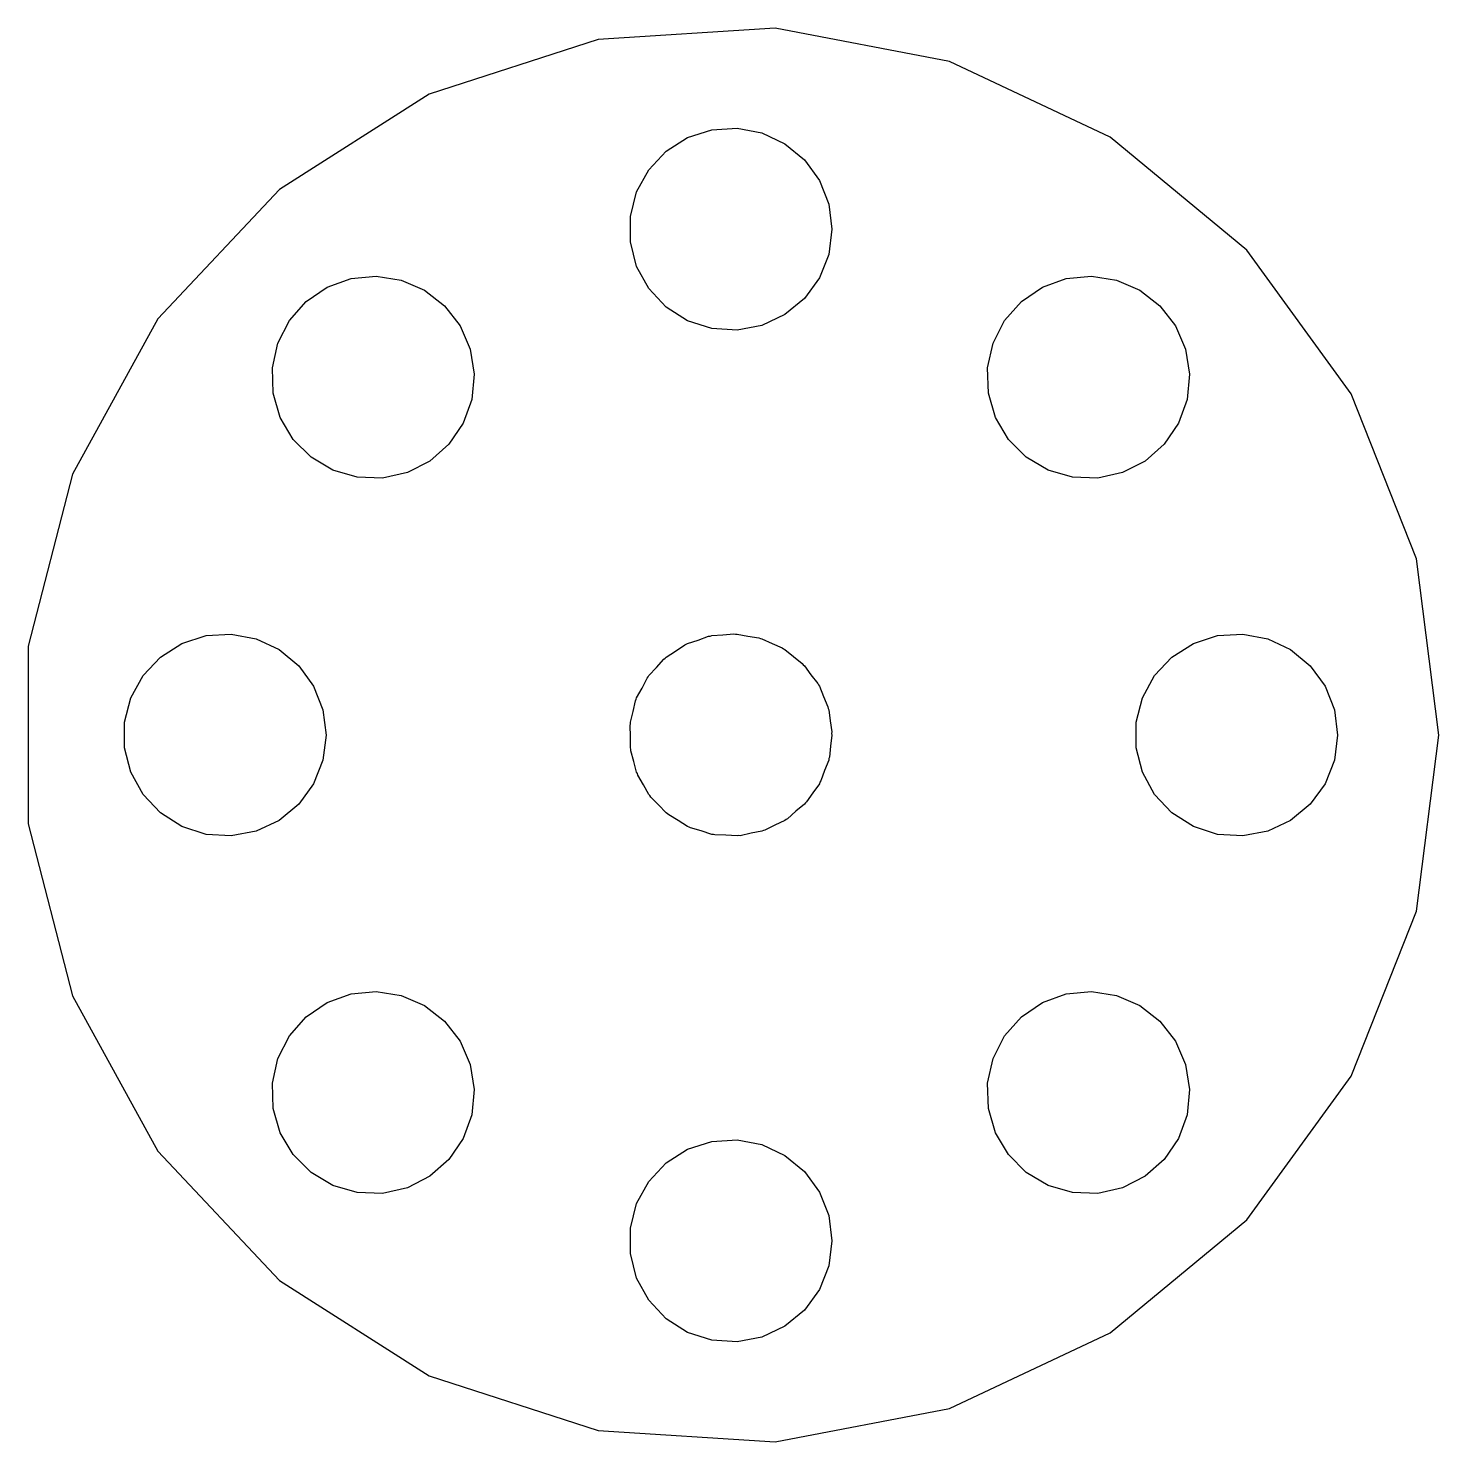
# Model space of a CAD drawing. Header units: metres. Extents: x -20.8 to 21, y -21 to 21.
import ezdxf

# ---------------------------------------------------------------- set-up
doc = ezdxf.new("R2010")
doc.units = ezdxf.units.M

msp = doc.modelspace()

# ---------------------------------------------------------------- linework, layer by layer
for p, q in [((1.31859, 20.9586), (-3.935, 20.628)), ((6.48935, 19.9722), (1.31859, 20.9586)), ((-3.935, 20.628), (-8.94136, 19.0014)), ((11.2523, 17.7309), (6.48935, 19.9722)), ((-8.94136, 19.0014), (-13.3859, 16.1808)), ((-1.91226, 17.3115), (-1.27733, 17.7145)), ((-1.27733, 17.7145), (-0.562134, 17.9469)), ((-0.562134, 17.9469), (0.18837, 17.9941)), ((0.18837, 17.9941), (0.927048, 17.8532)), ((0.927048, 17.8532), (1.60747, 17.533)), ((15.3083, 14.3755), (11.2523, 17.7309)), ((-2.42705, 16.7634), (-1.91226, 17.3115)), ((1.60747, 17.533), (2.1869, 17.0536)), ((2.1869, 17.0536), (2.62891, 16.4453)), ((-2.78932, 16.1044), (-2.42705, 16.7634)), ((2.62891, 16.4453), (2.90575, 15.7461)), ((-13.3859, 16.1808), (-16.9893, 12.3435)), ((-2.97633, 15.376), (-2.78932, 16.1044)), ((2.90575, 15.7461), (3, 15)), ((-2.97633, 14.624), (-2.97633, 15.376)), ((3, 15), (2.90575, 14.2539)), ((-2.78932, 13.8956), (-2.97633, 14.624)), ((2.90575, 14.2539), (2.62891, 13.5547)), ((18.4024, 10.1168), (15.3083, 14.3755)), ((-2.42705, 13.2366), (-2.78932, 13.8956)), ((-11.9686, 13.2796), (-11.261, 13.5343)), ((-11.261, 13.5343), (-10.5124, 13.6051)), ((-10.5124, 13.6051), (-9.76962, 13.4875)), ((-9.76962, 13.4875), (-9.07947, 13.1888)), ((2.62891, 13.5547), (2.1869, 12.9464)), ((9.24463, 13.2796), (9.95216, 13.5343)), ((9.95216, 13.5343), (10.7008, 13.6051)), ((10.7008, 13.6051), (11.4436, 13.4875)), ((11.4436, 13.4875), (12.1337, 13.1888)), ((-12.5905, 12.8569), (-11.9686, 13.2796)), ((-9.07947, 13.1888), (-8.48528, 12.7279)), ((-1.91226, 12.6884), (-2.42705, 13.2366)), ((8.62267, 12.8569), (9.24463, 13.2796)), ((12.1337, 13.1888), (12.7279, 12.7279)), ((-13.0878, 12.2928), (-12.5905, 12.8569)), ((-8.48528, 12.7279), (-8.02437, 12.1337)), ((-1.27733, 12.2855), (-1.91226, 12.6884)), ((2.1869, 12.9464), (1.60747, 12.467)), ((8.12535, 12.2928), (8.62267, 12.8569)), ((12.7279, 12.7279), (13.1888, 12.1337)), ((-16.9893, 12.3435), (-19.5253, 7.73061)), ((-13.4292, 11.6228), (-13.0878, 12.2928)), ((-0.562134, 12.0531), (-1.27733, 12.2855)), ((1.60747, 12.467), (0.927048, 12.1468)), ((7.78395, 11.6228), (8.12535, 12.2928)), ((-8.02437, 12.1337), (-7.72571, 11.4436)), ((0.18837, 12.0059), (-0.562134, 12.0531)), ((0.927048, 12.1468), (0.18837, 12.0059)), ((13.1888, 12.1337), (13.4875, 11.4436)), ((-13.5933, 10.8889), (-13.4292, 11.6228)), ((-7.72571, 11.4436), (-7.60808, 10.7008)), ((7.6199, 10.8889), (7.78395, 11.6228)), ((13.4875, 11.4436), (13.6051, 10.7008)), ((-13.5697, 10.1373), (-13.5933, 10.8889)), ((-7.60808, 10.7008), (-7.67885, 9.95216)), ((7.64352, 10.1373), (7.6199, 10.8889)), ((13.6051, 10.7008), (13.5343, 9.95216)), ((-13.3599, 9.41515), (-13.5697, 10.1373)), ((7.85333, 9.41515), (7.64352, 10.1373)), ((20.3402, 5.22247), (18.4024, 10.1168)), ((-7.67885, 9.95216), (-7.93358, 9.24463)), ((13.5343, 9.95216), (13.2796, 9.24463)), ((-12.9771, 8.76787), (-13.3599, 9.41515)), ((-7.93358, 9.24463), (-8.35626, 8.62267)), ((8.23613, 8.76787), (7.85333, 9.41515)), ((13.2796, 9.24463), (12.8569, 8.62267)), ((-12.4453, 8.23613), (-12.9771, 8.76787)), ((-8.35626, 8.62267), (-8.92035, 8.12535)), ((8.76787, 8.23613), (8.23613, 8.76787)), ((12.8569, 8.62267), (12.2928, 8.12535)), ((-11.798, 7.85333), (-12.4453, 8.23613)), ((-8.92035, 8.12535), (-9.59038, 7.78395)), ((9.41515, 7.85333), (8.76787, 8.23613)), ((12.2928, 8.12535), (11.6228, 7.78395)), ((-19.5253, 7.73061), (-20.8344, 2.63199)), ((-11.0759, 7.64352), (-11.798, 7.85333)), ((-10.3243, 7.6199), (-11.0759, 7.64352)), ((-9.59038, 7.78395), (-10.3243, 7.6199)), ((10.1373, 7.64352), (9.41515, 7.85333)), ((10.8889, 7.6199), (10.1373, 7.64352)), ((11.6228, 7.78395), (10.8889, 7.6199)), ((21, 0), (20.3402, 5.22247)), ((-16.2773, 2.71448), (-15.5621, 2.94685)), ((-15.5621, 2.94685), (-14.8116, 2.99408)), ((-14.8116, 2.99408), (-14.0729, 2.85316)), ((-0.607224, 2.93221), (-0.562134, 2.94685)), ((-0.562134, 2.94685), (-0.233536, 2.96753)), ((-0.233536, 2.96753), (0.094223, 2.9985)), ((0.094223, 2.9985), (0.141052, 2.99109)), ((0.141052, 2.99109), (0.18837, 2.99408)), ((0.18837, 2.99408), (0.51178, 2.93237)), ((13.7227, 2.71448), (14.4379, 2.94685)), ((14.4379, 2.94685), (15.1884, 2.99408)), ((15.1884, 2.99408), (15.927, 2.85316)), ((-20.8344, 2.63199), (-20.8344, -2.63199)), ((-16.9123, 2.31154), (-16.2773, 2.71448)), ((-14.0729, 2.85316), (-13.3925, 2.53297)), ((-13.3925, 2.53297), (-12.8131, 2.05363)), ((-1.63428, 2.48795), (-1.36197, 2.673)), ((-1.36197, 2.673), (-1.31735, 2.68907)), ((-1.31735, 2.68907), (-1.27733, 2.71448)), ((-1.27733, 2.71448), (-0.964203, 2.81621)), ((-0.964203, 2.81621), (-0.654419, 2.92773)), ((-0.654419, 2.92773), (-0.607224, 2.93221)), ((0.51178, 2.93237), (0.83696, 2.88087)), ((0.83696, 2.88087), (0.880478, 2.86205)), ((0.880478, 2.86205), (0.927048, 2.85316)), ((0.927048, 2.85316), (1.22495, 2.71298)), ((1.22495, 2.71298), (1.52711, 2.58221)), ((1.52711, 2.58221), (1.56458, 2.55316)), ((1.56458, 2.55316), (1.60747, 2.53297)), ((1.60747, 2.53297), (1.86115, 2.32312)), ((13.0877, 2.31154), (13.7227, 2.71448)), ((15.927, 2.85316), (16.6075, 2.53297)), ((16.6075, 2.53297), (17.1869, 2.05363)), ((-17.427, 1.76335), (-16.9123, 2.31154)), ((-2.20166, 2.00336), (-1.98393, 2.25032)), ((-1.98393, 2.25032), (-1.94472, 2.27698)), ((-1.94472, 2.27698), (-1.91226, 2.31154)), ((-1.91226, 2.31154), (-1.63428, 2.48795)), ((1.86115, 2.32312), (2.12131, 2.12131)), ((2.12131, 2.12131), (2.15038, 2.08385)), ((12.5729, 1.76335), (13.0877, 2.31154)), ((-17.7893, 1.10437), (-17.427, 1.76335)), ((-12.8131, 2.05363), (-12.3711, 1.44525)), ((-2.63071, 1.39288), (-2.48123, 1.68625)), ((-2.48123, 1.68625), (-2.44987, 1.7218)), ((-2.44987, 1.7218), (-2.42705, 1.76335)), ((-2.42705, 1.76335), (-2.20166, 2.00336)), ((2.15038, 2.08385), (2.1869, 2.05363)), ((2.1869, 2.05363), (2.38042, 1.78728)), ((2.38042, 1.78728), (2.58221, 1.52711)), ((12.2107, 1.10437), (12.5729, 1.76335)), ((17.1869, 2.05363), (17.6289, 1.44525)), ((-12.3711, 1.44525), (-12.0942, 0.746063)), ((-2.78932, 1.10437), (-2.63071, 1.39288)), ((2.58221, 1.52711), (2.60104, 1.48361)), ((2.60104, 1.48361), (2.62891, 1.44525)), ((2.62891, 1.44525), (2.75012, 1.13913)), ((17.6289, 1.44525), (17.9057, 0.746063)), ((-17.9763, 0.375992), (-17.7893, 1.10437)), ((-2.89445, 0.694885), (-2.82263, 1.0162)), ((-2.82263, 1.0162), (-2.80112, 1.05844)), ((-2.80112, 1.05844), (-2.78932, 1.10437)), ((2.75012, 1.13913), (2.88087, 0.83696)), ((12.0237, 0.375992), (12.2107, 1.10437)), ((-12.0942, 0.746063), (-12, 0)), ((-2.97633, 0.375992), (-2.89445, 0.694885)), ((2.88087, 0.83696), (2.88829, 0.790146)), ((2.88829, 0.790146), (2.90575, 0.746063)), ((2.90575, 0.746063), (2.94701, 0.419403)), ((2.94701, 0.419403), (2.9985, 0.094223)), ((17.9057, 0.746063), (18, 0)), ((-17.9763, -0.375992), (-17.9763, 0.375992)), ((-12, 0), (-12.0942, -0.746063)), ((-2.98668, 0.282318), (-2.97633, 0.328583)), ((-2.97633, -0.046768), (-2.98668, 0.282318)), ((-2.97633, 0.328583), (-2.97633, 0.375992)), ((3, 0), (2.95872, -0.32666)), ((2.9985, 0.094223), (2.99405, 0.047028)), ((2.99405, 0.047028), (3, 0)), ((12.0237, -0.375992), (12.0237, 0.375992)), ((18, 0), (17.9057, -0.746063)), ((20.3402, -5.22247), (21, 0)), ((-17.7893, -1.10437), (-17.9763, -0.375992)), ((-2.97633, -0.375992), (-2.97633, -0.046768)), ((-2.96454, -0.421906), (-2.97633, -0.375992)), ((2.95872, -0.32666), (2.92773, -0.654419)), ((12.2107, -1.10437), (12.0237, -0.375992)), ((-12.0942, -0.746063), (-12.3711, -1.44525)), ((-2.96306, -0.469299), (-2.96454, -0.421906)), ((-2.8712, -0.785477), (-2.96306, -0.469299)), ((-2.78932, -1.10437), (-2.8712, -0.785477)), ((2.90575, -0.746063), (2.78453, -1.05219)), ((2.91168, -0.69902), (2.90575, -0.746063)), ((2.92773, -0.654419), (2.91168, -0.69902)), ((17.9057, -0.746063), (17.6289, -1.44525)), ((-17.427, -1.76335), (-17.7893, -1.10437)), ((-2.76648, -1.1459), (-2.78932, -1.10437)), ((-2.75325, -1.19144), (-2.76648, -1.1459)), ((-2.58566, -1.47482), (-2.75325, -1.19144)), ((2.78453, -1.05219), (2.673, -1.36197)), ((12.5729, -1.76335), (12.2107, -1.10437)), ((-12.3711, -1.44525), (-12.8131, -2.05363)), ((-2.42705, -1.76335), (-2.58566, -1.47482)), ((2.62891, -1.44525), (2.43539, -1.71162)), ((2.64636, -1.40117), (2.62891, -1.44525)), ((2.673, -1.36197), (2.64636, -1.40117)), ((17.6289, -1.44525), (17.1869, -2.05363)), ((-16.9123, -2.31154), (-17.427, -1.76335)), ((-12.8131, -2.05363), (-13.3925, -2.53297)), ((-2.39459, -1.79791), (-2.42705, -1.76335)), ((-2.37045, -1.83871), (-2.39459, -1.79791)), ((-2.13765, -2.07152), (-2.37045, -1.83871)), ((-1.91226, -2.31154), (-2.13765, -2.07152)), ((2.1869, -2.05363), (1.93321, -2.26349)), ((2.21477, -2.01527), (2.1869, -2.05363)), ((2.25032, -1.98393), (2.21477, -2.01527)), ((2.43539, -1.71162), (2.25032, -1.98393)), ((13.0877, -2.31154), (12.5729, -1.76335)), ((17.1869, -2.05363), (16.6075, -2.53297)), ((-16.2773, -2.71448), (-16.9123, -2.31154)), ((-1.87224, -2.33693), (-1.91226, -2.31154)), ((-1.83871, -2.37045), (-1.87224, -2.33693)), ((-1.55533, -2.53806), (-1.83871, -2.37045)), ((1.644, -2.50276), (1.60747, -2.53297)), ((1.68625, -2.48123), (1.644, -2.50276)), ((1.93321, -2.26349), (1.68625, -2.48123)), ((13.7227, -2.71448), (13.0877, -2.31154)), ((-20.8344, -2.63199), (-19.5253, -7.73061)), ((-15.5621, -2.94685), (-16.2773, -2.71448)), ((-14.0729, -2.85316), (-14.8116, -2.99408)), ((-13.3925, -2.53297), (-14.0729, -2.85316)), ((-1.27733, -2.71448), (-1.55533, -2.53806)), ((-1.23224, -2.72913), (-1.27733, -2.71448)), ((-1.19144, -2.75325), (-1.23224, -2.72913)), ((-0.875275, -2.84511), (-1.19144, -2.75325)), ((-0.562134, -2.94685), (-0.875275, -2.84511)), ((0.603622, -2.91486), (0.282318, -2.98668)), ((0.927048, -2.85316), (0.603622, -2.91486)), ((0.96994, -2.83298), (0.927048, -2.85316)), ((1.0162, -2.82263), (0.96994, -2.83298)), ((1.30956, -2.67316), (1.0162, -2.82263)), ((1.60747, -2.53297), (1.30956, -2.67316)), ((14.4379, -2.94685), (13.7227, -2.71448)), ((15.927, -2.85316), (15.1884, -2.99408)), ((16.6075, -2.53297), (15.927, -2.85316)), ((-14.8116, -2.99408), (-15.5621, -2.94685)), ((-0.514816, -2.94983), (-0.562134, -2.94685)), ((-0.469299, -2.96306), (-0.514816, -2.94983)), ((-0.140213, -2.9734), (-0.469299, -2.96306)), ((0.18837, -2.99408), (-0.140213, -2.9734)), ((0.234924, -2.98518), (0.18837, -2.99408)), ((0.282318, -2.98668), (0.234924, -2.98518)), ((15.1884, -2.99408), (14.4379, -2.94685)), ((18.4024, -10.1168), (20.3402, -5.22247)), ((-19.5253, -7.73061), (-16.9893, -12.3435)), ((-12.5905, -8.35626), (-11.9686, -7.93358)), ((-11.9686, -7.93358), (-11.261, -7.67885)), ((-11.261, -7.67885), (-10.5124, -7.60808)), ((-10.5124, -7.60808), (-9.76962, -7.72571)), ((-9.76962, -7.72571), (-9.07947, -8.02437)), ((8.62267, -8.35626), (9.24463, -7.93358)), ((9.24463, -7.93358), (9.95216, -7.67885)), ((9.95216, -7.67885), (10.7008, -7.60808)), ((10.7008, -7.60808), (11.4436, -7.72571)), ((11.4436, -7.72571), (12.1337, -8.02437)), ((-13.0878, -8.92035), (-12.5905, -8.35626)), ((-9.07947, -8.02437), (-8.48528, -8.48528)), ((8.12535, -8.92035), (8.62267, -8.35626)), ((12.1337, -8.02437), (12.7279, -8.48528)), ((-8.48528, -8.48528), (-8.02437, -9.07947)), ((12.7279, -8.48528), (13.1888, -9.07947)), ((-13.4292, -9.59038), (-13.0878, -8.92035)), ((-8.02437, -9.07947), (-7.72571, -9.76962)), ((7.78395, -9.59038), (8.12535, -8.92035)), ((13.1888, -9.07947), (13.4875, -9.76962)), ((-13.5933, -10.3243), (-13.4292, -9.59038)), ((7.6199, -10.3243), (7.78395, -9.59038)), ((-7.72571, -9.76962), (-7.60808, -10.5124)), ((13.4875, -9.76962), (13.6051, -10.5124)), ((-13.5697, -11.0759), (-13.5933, -10.3243)), ((7.64352, -11.0759), (7.6199, -10.3243)), ((15.3083, -14.3755), (18.4024, -10.1168)), ((-7.60808, -10.5124), (-7.67885, -11.261)), ((13.6051, -10.5124), (13.5343, -11.261)), ((-13.3599, -11.798), (-13.5697, -11.0759)), ((-7.67885, -11.261), (-7.93358, -11.9686)), ((7.85333, -11.798), (7.64352, -11.0759)), ((13.5343, -11.261), (13.2796, -11.9686)), ((-12.9771, -12.4453), (-13.3599, -11.798)), ((-7.93358, -11.9686), (-8.35626, -12.5905)), ((-1.27733, -12.2855), (-0.562134, -12.0531)), ((-0.562134, -12.0531), (0.18837, -12.0059)), ((0.18837, -12.0059), (0.927048, -12.1468)), ((0.927048, -12.1468), (1.60747, -12.467)), ((8.23613, -12.4453), (7.85333, -11.798)), ((13.2796, -11.9686), (12.8569, -12.5905)), ((-16.9893, -12.3435), (-13.3859, -16.1808)), ((-12.4453, -12.9771), (-12.9771, -12.4453)), ((-1.91226, -12.6884), (-1.27733, -12.2855)), ((1.60747, -12.467), (2.1869, -12.9464)), ((8.76787, -12.9771), (8.23613, -12.4453)), ((-11.798, -13.3599), (-12.4453, -12.9771)), ((-8.35626, -12.5905), (-8.92035, -13.0878)), ((-2.42705, -13.2366), (-1.91226, -12.6884)), ((2.1869, -12.9464), (2.62891, -13.5547)), ((9.41515, -13.3599), (8.76787, -12.9771)), ((12.8569, -12.5905), (12.2928, -13.0878)), ((-11.0759, -13.5697), (-11.798, -13.3599)), ((-8.92035, -13.0878), (-9.59038, -13.4292)), ((-2.78932, -13.8956), (-2.42705, -13.2366)), ((10.1373, -13.5697), (9.41515, -13.3599)), ((12.2928, -13.0878), (11.6228, -13.4292)), ((-10.3243, -13.5933), (-11.0759, -13.5697)), ((-9.59038, -13.4292), (-10.3243, -13.5933)), ((2.62891, -13.5547), (2.90575, -14.2539)), ((10.8889, -13.5933), (10.1373, -13.5697)), ((11.6228, -13.4292), (10.8889, -13.5933)), ((-2.97633, -14.624), (-2.78932, -13.8956)), ((-2.97633, -15.376), (-2.97633, -14.624)), ((2.90575, -14.2539), (3, -15)), ((11.2523, -17.7309), (15.3083, -14.3755)), ((3, -15), (2.90575, -15.7461)), ((-2.78932, -16.1044), (-2.97633, -15.376)), ((2.90575, -15.7461), (2.62891, -16.4453)), ((-13.3859, -16.1808), (-8.94136, -19.0014)), ((-2.42705, -16.7634), (-2.78932, -16.1044)), ((-1.91226, -17.3115), (-2.42705, -16.7634)), ((2.62891, -16.4453), (2.1869, -17.0536)), ((2.1869, -17.0536), (1.60747, -17.533)), ((-1.27733, -17.7145), (-1.91226, -17.3115)), ((1.60747, -17.533), (0.927048, -17.8532)), ((-0.562134, -17.9469), (-1.27733, -17.7145)), ((0.18837, -17.9941), (-0.562134, -17.9469)), ((0.927048, -17.8532), (0.18837, -17.9941)), ((6.48935, -19.9722), (11.2523, -17.7309)), ((-8.94136, -19.0014), (-3.935, -20.628)), ((1.31859, -20.9586), (6.48935, -19.9722)), ((-3.935, -20.628), (1.31859, -20.9586))]:
    msp.add_line(p, q)

doc.saveas('drawing.dxf')
